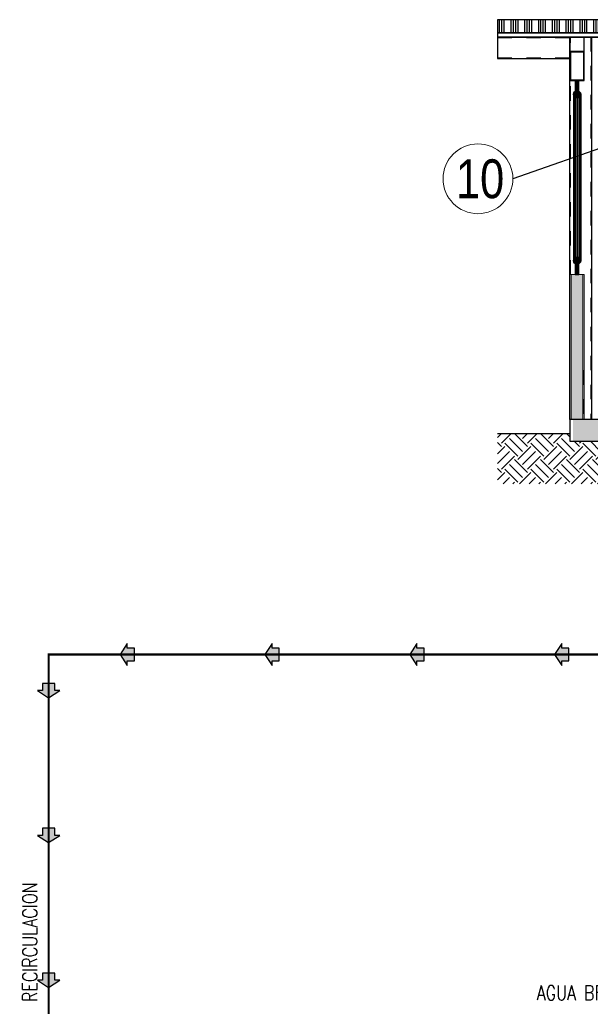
# Model space of a CAD drawing. Header units: millimetres. Extents: x 6561.5 to 6624.8, y 613.4 to 641.4.
# Drawn here: x 6605.5 to 6609.44, y 621.03 to 627.85 of the extents above; entities that cross this region are included whole.
import ezdxf

# ---------------------------------------------------------------- set-up
doc = ezdxf.new("R2010")
doc.units = ezdxf.units.MM
doc.linetypes.add('HIDDEN', pattern=[0.375, 0.25, -0.125])
for name, color, linetype in [('01-Dimensiones', 6, 'Continuous'), ('01-HATCH', 8, 'Continuous'), ('01-VIGAS', 3, 'Continuous'), ('02-Columnas', 1, 'Continuous'), ('HATCH', 7, 'Continuous'), ('HATCH AMBIENTE', 70, 'Continuous'), ('INSTALACION HIDROSANITARIA', 2, 'Continuous')]:
    doc.layers.add(name, color=color, linetype=linetype)
for name, color, linetype, lineweight in [('01-Textos', 4, 'Continuous', 25), ('A-WALL', 7, 'Continuous', 5), ('Parqueos', 201, 'Continuous', 5)]:
    doc.layers.add(name, color=color, linetype=linetype, lineweight=lineweight)
doc.styles.add('Tex40', font='romans.shx', dxfattribs={"width": 0.8, "height": 0.08})
doc.dimstyles.new('1_40', dxfattribs={"dimtxt": 0.08, "dimasz": 0.06, "dimexe": 0.06, "dimexo": 0, "dimgap": 0.025, "dimtad": 1, "dimzin": 1, "dimdsep": 46, "dimtxsty": 'Tex40', "dimblk": 'ARCHTICK', "dimcen": 0, "dimdle": 0.04, "dimclrd": 6, "dimclre": 6, "dimclrt": 4, "dimadec": 0, "dimazin": 0, "dimtfac": 1, "dimtix": 1, "dimtmove": 1, "dimatfit": 3, "dimfxl": 1, "dimtfill": 1, "dimtolj": 1, "dimtzin": 0, "dimlwd": -1, "dimlwe": -1, "dimarcsym": 0})

# ---------------------------------------------------------------- blocks, each defined once
blk = doc.blocks.new('DIRECCION DEL PROCESO')
at = {"layer": 'HATCH', "lineweight": 0}
blk.add_hatch(color=132, dxfattribs=at).paths.add_polyline_path([(0.163, 0.142), (0.163, 0.252), (0, 0), (0.163, -0.252), (0.163, -0.142), (0.326, -0.142), (0.326, 0.142)])
at = {"layer": 'INSTALACION HIDROSANITARIA', "color": 2}
blk.add_lwpolyline([(0.326, 0.142), (0.163, 0.142), (0.163, 0.252), (0, 0), (0.163, -0.252), (0.163, -0.142), (0.326, -0.142)], close=True, dxfattribs=at)
blk = doc.blocks.new('*U385')
at = {"layer": 'HATCH AMBIENTE', "color": 253, "xscale": -0.3035172526489677, "yscale": 0.3035172526489677, "zscale": 0.3035172526489677}
blk.add_blockref('DIRECCION DEL PROCESO', (0.0495, 0), dxfattribs=at)
blk = doc.blocks.new('*U386')
at = {"layer": '01-Dimensiones', "color": 0, "linetype": 'ByBlock', "lineweight": -2, "transparency": 16777216}
blk.add_blockref('*U385', (0, 0), dxfattribs=at)
blk = doc.blocks.new('*U338')
at = {"layer": '01-Dimensiones'}
blk.add_blockref('*U386', (0, 0), dxfattribs=at)
blk = doc.blocks.new('*U339')
at = {"color": 0, "linetype": 'ByBlock', "lineweight": -2, "transparency": 16777216}
for p in [(7, 0), (8, 0), (9, 0), (10, 0)]:
    blk.add_blockref('*U338', p, dxfattribs=at)
blk = doc.blocks.new('*U387')
at = {"layer": 'HATCH AMBIENTE', "color": 253, "xscale": -0.3035172526489677, "yscale": 0.3035172526489677, "zscale": 0.3035172526489677}
blk.add_blockref('DIRECCION DEL PROCESO', (0.0495, 0), dxfattribs=at)
blk = doc.blocks.new('*U388')
at = {"layer": '01-Dimensiones', "color": 0, "linetype": 'ByBlock', "lineweight": -2, "transparency": 16777216}
blk.add_blockref('*U387', (0, 0), dxfattribs=at)
blk = doc.blocks.new('*U340')
at = {"layer": '01-Dimensiones'}
blk.add_blockref('*U388', (0, 0), dxfattribs=at)
blk = doc.blocks.new('*U341')
at = {"color": 0, "linetype": 'ByBlock', "lineweight": -2, "transparency": 16777216}
for p in [(0, 0), (1, 0), (2, 0), (3, 0), (4, 0)]:
    blk.add_blockref('*U340', p, dxfattribs=at)
blk = doc.blocks.new('_ArchTick')
at = {"color": 0, "linetype": 'ByBlock', "const_width": 0.15}
blk.add_lwpolyline([(-0.5, -0.5), (0.5, 0.5)], dxfattribs=at)

msp = doc.modelspace()

# ---------------------------------------------------------------- hatches: boundary and pattern name
at = {"layer": '01-HATCH'}
h = msp.add_hatch(dxfattribs=at)
h.set_pattern_fill('ANSI34', color=256, scale=0.005, angle=45)
h.set_pattern_definition([(90, (38.6377, 81.78325), (-0.09525, 0), []), (90, (38.65357, 81.79912), (-0.09525, 0), []), (90, (38.66945, 81.815), (-0.09525, 0), []), (90, (38.68532, 81.83087), (-0.09525, 0), [])])
h.paths.add_polyline_path([(6613.2928, 627.8451), (6613.2928, 627.7559), (6608.7928, 627.7559), (6608.7928, 627.845)])
at = {"layer": '01-HATCH', "transparency": 33554559}
h = msp.add_hatch(color=256, dxfattribs=at)
h.dxf.hatch_style = 1
h.paths.add_polyline_path([(6609.2928, 627.6255), (6609.3928, 627.6255), (6609.3928, 627.4255), (6609.2928, 627.4255)])
h.paths.add_polyline_path([(6609.2968, 627.4295), (6609.3888, 627.4295), (6609.3888, 627.6215), (6609.2968, 627.6215)], flags=16)
at = {"layer": '01-HATCH'}
h = msp.add_hatch(color=256, dxfattribs=at)
h.dxf.hatch_style = 1
h.set_gradient(color1=(91, 91, 91), color2=(212, 212, 212), one_color=1, tint=0.83, name='CYLINDER')
h.paths.add_polyline_path([(6609.3303, 627.4255), (6609.3553, 627.4255), (6609.3553, 627.3555), (6609.3303, 627.3555)])
h = msp.add_hatch(color=256, dxfattribs=at)
h.dxf.hatch_style = 1
edge = h.paths.add_edge_path()
edge.add_arc((6609.3428, 627.3301), 0.0254, 180, 540)
h = msp.add_hatch(color=256, dxfattribs=at)
h.dxf.hatch_style = 1
edge = h.paths.add_edge_path()
edge.add_arc((6609.3428, 626.182), 0.0254, 180, 540, ccw=False)
h = msp.add_hatch(color=256, dxfattribs=at)
h.dxf.hatch_style = 1
h.set_gradient(color1=(91, 91, 91), color2=(212, 212, 212), one_color=1, tint=0.83, name='CYLINDER')
h.paths.add_polyline_path([(6609.3303, 626.1566), (6609.3553, 626.1566), (6609.3553, 626.0866), (6609.3303, 626.0866)])
h = msp.add_hatch(color=251, dxfattribs=at)
h.dxf.hatch_style = 1
h.paths.add_polyline_path([(6609.3028, 626.0866), (6609.3828, 626.0866), (6609.3828, 625.0866), (6609.3028, 625.0866)])
h = msp.add_hatch(dxfattribs=at)
h.set_pattern_fill('SAND', color=256, scale=0.2, pattern_type=2)
h.set_pattern_definition([(0, (-498681.52342, -9966840.78506), (0.118, 0.086), [0, -0.048, 0, -0.064, 0, -0.112]), (10, (-498681.44142, -9966840.69306), (0.0661774057778, 0.1660137071585), [0, -0.124, 0, -0.028, 0, -0.106]), (20, (-498681.50942, -9966840.71306), (0.0421480337246, 0.1941224954846), [0, -0.086, 0, -0.058, 0, -0.126]), (30, (-498681.43142, -9966840.73306), (0.0047461339179, 0.1597794549147), [0, -0.112, 0, -0.142, 0, -0.102]), (40, (-498681.46542, -9966840.75306), (0.05601672004355, 0.1697118943255), [0, -0.082, 0, -0.066, 0, -0.114]), (50, (-498681.38142, -9966840.77306), (-0.0308167637482, 0.1250692890844), [0, -0.024, 0, -0.158, 0, -0.094]), (60, (-498681.41942, -9966840.79306), (-0.0300474041071, 0.215956369451), [0, -0.03, 0, -0.094, 0, -0.108]), (70, (-498681.46742, -9966840.81306), (-0.05635394849964, 0.1141588038151), [0, -0.056, 0, -0.064, 0, -0.146]), (80, (-498681.45342, -9966840.83306), (-0.06837534653576, 0.1420310247309), [0, -0.072, 0, -0.086]), (90, (-498681.36742, -9966840.85306), (-0.134, 0.092), [0, -0.11, 0, -0.062, 0, -0.146]), (100, (-498681.53542, -9966840.83306), (-0.1211788179787, 0.0537744741795), [0, -0.056, 0, -0.116, 0, -0.132]), (110, (-498681.51542, -9966840.81306), (-0.1254489196383, 0.0990685043875), [0, -0.096, 0, -0.076, 0, -0.106]), (120, (-498681.49542, -9966840.79306), (-0.1783871500693, 0.0609756073374), [0, -0.132, 0, -0.042, 0, -0.152]), (130, (-498681.47542, -9966840.77306), (-0.1321306924118, -0.001216602966), [0, -0.076, 0, -0.028, 0, -0.156]), (140, (-498681.45542, -9966840.75306), (-0.2077676028146, -0.0266950036648), [0, -0.022, 0, -0.116, 0, -0.096]), (150, (-498681.43542, -9966840.73306), (-0.1607986928012, -0.0665115057223), [0, -0.056, 0, -0.066, 0, -0.128]), (160, (-498681.41542, -9966840.71306), (-0.1979019725283, -0.111008149563), [0, -0.118, 0, -0.048, 0, -0.082]), (170, (-498681.39542, -9966840.69306), (-0.0969581933443, -0.1006931414914), [0, -0.076, 0, -0.044, 0, -0.154])])
h.paths.add_polyline_path([(6609.3146, 624.9366), (6609.3146, 625.0866), (6612.7928, 625.0866), (6612.7928, 624.9366)])
h = msp.add_hatch(dxfattribs=at)
h.set_pattern_fill('EARTH', color=251, scale=0.02, angle=45)
h.set_pattern_definition([(45, (189.37433, 43.54023), (0, 0.1796051224), [0.127, -0.127]), (45, (189.34066, 43.5739), (0, 0.1796051224), [0.127, -0.127]), (45, (189.30698, 43.60758), (0, 0.1796051224), [0.127, -0.127]), (135, (189.30698, 43.63003), (-0.1796051224, 0), [0.127, -0.127]), (135, (189.34066, 43.66371), (-0.1796051224, 0), [0.127, -0.127]), (135, (189.37433, 43.69738), (-0.1796051224, 0), [0.127, -0.127])])
h.paths.add_polyline_path([(6608.7928, 624.6417), (6608.7928, 624.9866), (6609.2928, 624.9866), (6609.2928, 624.9366), (6612.7928, 624.9366), (6612.7928, 624.9866), (6613.4166, 624.9866), (6613.4166, 624.6417)])

# ---------------------------------------------------------------- linework, layer by layer
for points in [[(6613.2928, 627.7559), (6613.2928, 627.8451), (6608.7928, 627.845), (6608.7928, 627.7559), (6613.2928, 627.7559)], [(6613.2928, 627.726), (6613.2928, 627.7559), (6608.7928, 627.7558), (6608.7928, 627.726), (6613.2928, 627.726)]]:
    msp.add_lwpolyline(points)
for points in [[(6609.3303, 627.3555), (6609.3553, 627.3555), (6609.3553, 627.4255), (6609.3303, 627.4255)], [(6609.3303, 626.0866), (6609.3553, 626.0866), (6609.3553, 626.1566), (6609.3303, 626.1566)], [(6609.2928, 624.9366), (6612.7928, 624.9366), (6612.7928, 625.0866), (6609.2928, 625.0866)]]:
    msp.add_lwpolyline(points, close=True)
at = {"color": 6, "linetype": 'HIDDEN', "ltscale": 0.9, "const_width": 0.015}
msp.add_lwpolyline([(6617.6403, 625.2521), (6616.9345, 625.2521), (6616.9345, 623.4642), (6605.6951, 623.4642), (6605.6951, 619.1597)], dxfattribs=at)
at = {"elevation": 0}
msp.add_lwpolyline([(6609.2928, 624.9866), (6608.7928, 624.9866)], dxfattribs=at)
for centre in [(6609.3428, 627.3301), (6609.3428, 626.182)]:
    msp.add_circle(centre, 0.0254)
at = {"layer": '01-VIGAS'}
msp.add_lwpolyline([(6612.7928, 627.5767), (6613.2928, 627.5767), (6613.2928, 627.726), (6608.7928, 627.726), (6608.7928, 627.5767), (6609.2928, 627.5767)], dxfattribs=at)
for points in [[(6609.3928, 627.726), (6609.2928, 627.726), (6609.2928, 627.6255), (6609.3928, 627.6255)], [(6609.3928, 627.6255), (6609.2928, 627.6255), (6609.2928, 627.4255), (6609.3928, 627.4255)], [(6609.3888, 627.6215), (6609.2968, 627.6215), (6609.2968, 627.4295), (6609.3888, 627.4295)]]:
    msp.add_lwpolyline(points, close=True, dxfattribs=at)
at = {"layer": '01-VIGAS', "color": 8}
for points in [[(6609.3174, 627.3301), (6609.3174, 626.182)], [(6609.3189, 627.3215), (6609.3189, 626.1907)], [(6609.3233, 627.3139), (6609.3233, 626.1983)], [(6609.3623, 627.3139), (6609.3623, 626.1983)], [(6609.3667, 627.3215), (6609.3667, 626.1907)], [(6609.3682, 627.3301), (6609.3682, 626.182)], [(6609.3311, 627.3076), (6609.3311, 626.2045)], [(6609.3428, 627.3047), (6609.3428, 626.2075)], [(6609.3545, 627.3076), (6609.3545, 626.2045)]]:
    msp.add_lwpolyline(points, dxfattribs=at)
at = {"layer": '02-Columnas'}
msp.add_lwpolyline([(6609.2928, 627.726), (6609.4428, 627.726), (6609.4428, 625.0866), (6609.2928, 625.0866)], close=True, dxfattribs=at)
at = {"layer": '02-Columnas', "color": 11, "linetype": 'HIDDEN', "ltscale": 0.2}
for points in [[(6609.2968, 626.0866), (6609.2968, 627.726)], [(6609.4388, 627.726), (6609.4388, 625.0866)], [(6609.2928, 627.7201), (6608.7928, 627.7201)], [(6608.7928, 627.5826), (6609.2928, 627.5826)], [(6609.3888, 625.4257), (6609.3888, 625.0866)]]:
    msp.add_lwpolyline(points, dxfattribs=at)
at = {"layer": 'A-WALL'}
for p, q in [((6609.3028, 626.0866), (6609.3028, 625.0866)), ((6609.3828, 626.0866), (6609.3828, 625.0866))]:
    msp.add_line(p, q, dxfattribs=at)
msp.add_lwpolyline([(6609.2928, 625.0866), (6609.2928, 626.0866), (6609.3928, 626.0866), (6609.3928, 625.0866)], close=True, dxfattribs=at)

# ---------------------------------------------------------------- block references
at = {"xscale": -1}
msp.add_blockref('*U339', (6616.2374, 623.4642), dxfattribs=at)

# ---------------------------------------------------------------- texts
at = {"layer": '01-Textos', "color": 7, "insert": (6608.5067, 626.8817), "char_height": 0.268116, "width": 0.114317, "attachment_point": 1, "style": 'Tex40', "bg_fill": 3, "box_fill_scale": 1.2, "bg_fill_color": 256, "bg_fill_transparency": 0}
msp.add_mtext('\\pxql;{\\fArial|b0|i0|c0|p34;10}', dxfattribs=at)
at = {"layer": '01-Textos', "color": 7, "insert": (6605.6156, 621.479, 0), "char_height": 0.1, "attachment_point": 8, "rotation": 90, "style": 'Tex40', "bg_fill": 3, "box_fill_scale": 1.2, "bg_fill_color": 256, "bg_fill_transparency": 0}
msp.add_mtext('\\pxqc;RECIRCULACION', dxfattribs=at)

# ---------------------------------------------------------------- leaders
msp.add_leader([(6610.3624, 627.2575, 0), (6608.8996, 626.7476, 0)], dimstyle='1_40', override={"dimtad": 0, "dimldrblk": 'Dot'})

# ---------------------------------------------------------------- next in the draw order: linework, layer by layer
at = {"layer": 'Parqueos', "color": 5}
msp.add_circle((6608.6586, 626.7476), 0.241, dxfattribs=at)

# ---------------------------------------------------------------- next in the draw order: block references
at = {"xscale": -1, "rotation": 90}
msp.add_blockref('*U341', (6605.6951, 623.2153), dxfattribs=at)

# ---------------------------------------------------------------- next in the draw order: texts
at = {"layer": '01-Textos', "color": 7, "insert": (6609.3955, 621.1786), "char_height": 0.1, "attachment_point": 2, "style": 'Tex40', "bg_fill": 3, "box_fill_scale": 1.2, "bg_fill_color": 256, "bg_fill_transparency": 0}
msp.add_mtext('\\pxqc;AGUA BRUTA', dxfattribs=at)

doc.saveas('drawing.dxf')
